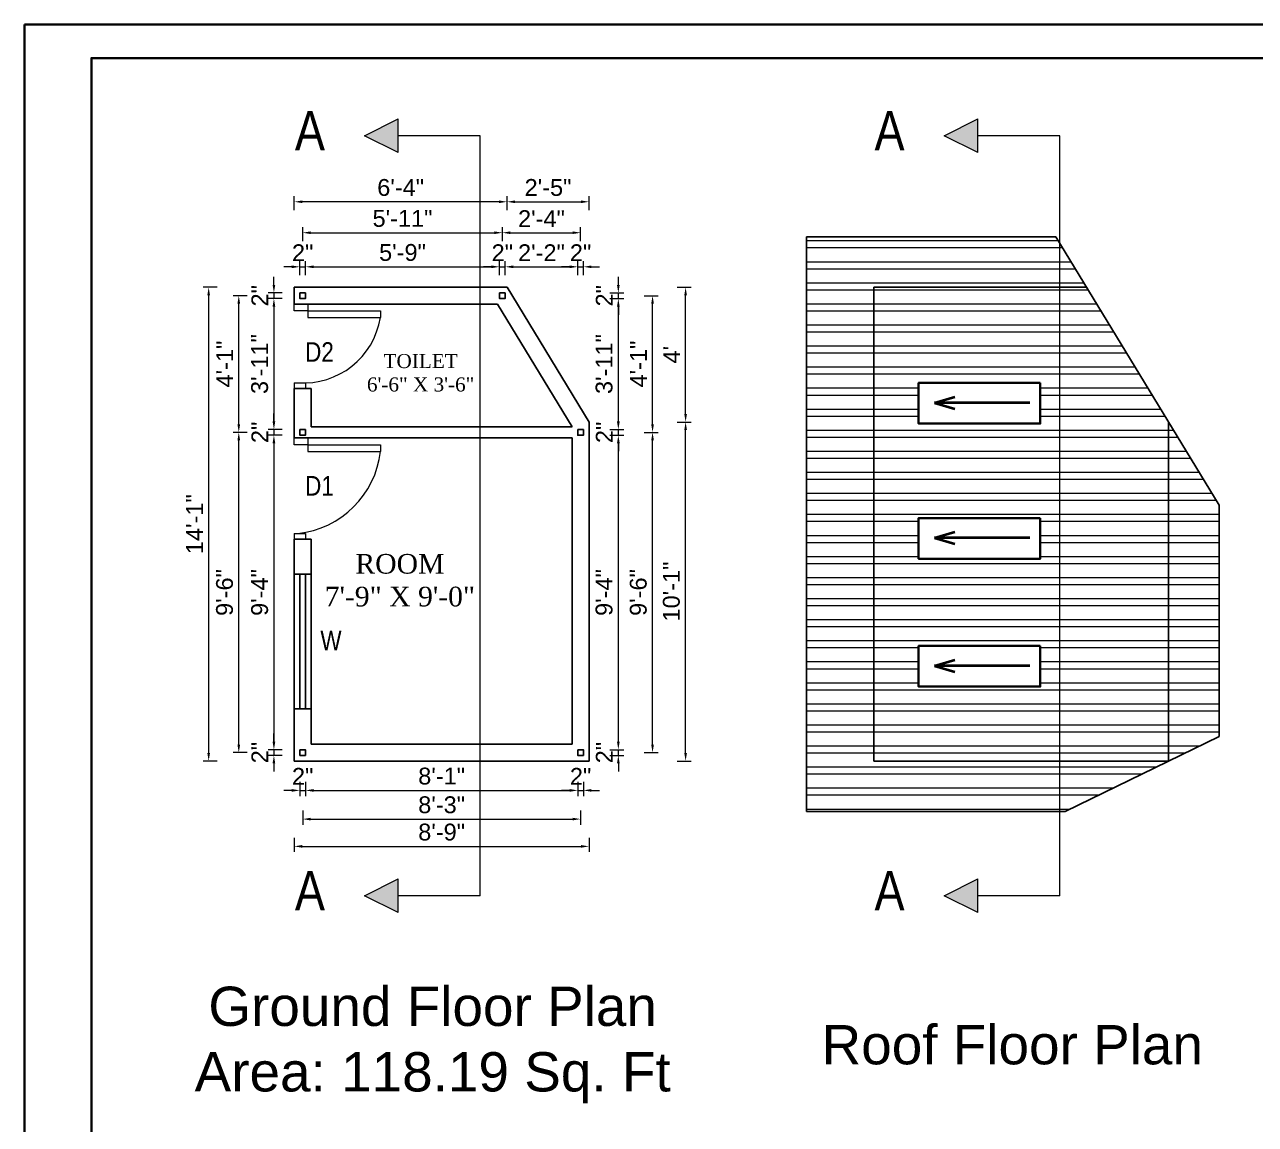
# Model space of a CAD drawing. Header units: inches. Extents: x 376358 to 406049, y -63575 to -53607.
# Drawn here: x 380570.9 to 381009.3, y -57494.7 to -57102.9 of the extents above; entities that cross this region are included whole.
import ezdxf

# ---------------------------------------------------------------- set-up
doc = ezdxf.new("R2010")
doc.units = ezdxf.units.IN
doc.header["$LTSCALE"] = 2
doc.header["$MEASUREMENT"] = 0
doc.header["$PDMODE"] = 34
doc.layers.get('0').update_dxf_attribs({"linetype": 'CONTINUOUS'})
doc.layers.get('DEFPOINTS').update_dxf_attribs({"color": 141, "linetype": 'CONTINUOUS'})
for name, color, linetype, lineweight in [('DIM_LINE', 173, 'CONTINUOUS', 20), ('dimension', 160, 'CONTINUOUS', 15), ('door', 20, 'CONTINUOUS', 35), ('OUTLINE', 1, 'CONTINUOUS', 25), ('steps', 253, 'CONTINUOUS', 20), ('WALL - A', 1, 'CONTINUOUS', 40)]:
    doc.layers.add(name, color=color, linetype=linetype, lineweight=lineweight)
doc.layers.add('Normal Wall', color=7, linetype='CONTINUOUS', lineweight=35, true_color=0xffaf89)
doc.styles.add('Lettring Text', font='arial.ttf')
doc.styles.get("Standard").update_dxf_attribs({"font": 'ARIALN.TTF'})
doc.dimstyles.new('Copy of Standard', dxfattribs={"dimtxt": 6, "dimasz": 2.875, "dimexe": 2, "dimexo": 4, "dimgap": 2, "dimtad": 1, "dimdec": 0, "dimrnd": 1, "dimzin": 0, "dimdsep": 46, "dimlunit": 4, "dimtxsty": 'Lettring Text', "dimcen": 0.1, "dimclrd": 7, "dimclre": 7, "dimclrt": 7, "dimazin": 0, "dimtfac": 0.645, "dimtdec": 0, "dimtmove": 1, "dimatfit": 0, "dimfxl": 3, "dimfxlon": 1, "dimtfillclr": 256, "dimtolj": 1, "dimtzin": 0, "dimlwd": -1, "dimlwe": -1, "dimarcsym": 2})
pattern_1 = [(180, (-1294.729, -1127.35), (-4e-16, -7.5), []), (180, (-1297.229, -1124.85), (-4e-16, -7.5), [])]

# ---------------------------------------------------------------- blocks, each defined once
blk = doc.blocks.new('*D1013')
at = {"layer": 'DEFPOINTS', "color": 0, "ltscale": 0.5, "transparency": 16777216}
for p in [(380670.98, -57189.17), (380668.98, -57198.48), (380670.98, -57198.48)]:
    blk.add_point(p, dxfattribs=at)
at = {"layer": 'steps', "color": 7, "ltscale": 0.5, "transparency": 16777216}
for p, q in [((380668.98, -57192.17), (380668.98, -57187.17)), ((380670.98, -57192.17), (380670.98, -57187.17)), ((380666.1, -57189.17), (380663.23, -57189.17)), ((380668.98, -57189.17), (380670.98, -57189.17)), ((380673.85, -57189.17), (380676.73, -57189.17))]:
    blk.add_line(p, q, dxfattribs=at)
for points in [[(380666.1, -57188.69), (380666.1, -57189.65), (380668.98, -57189.17)], [(380673.85, -57188.69), (380673.85, -57189.65), (380670.98, -57189.17)]]:
    blk.add_solid(points, dxfattribs=at)
at = {"layer": 'steps', "color": 7, "ltscale": 0.5, "transparency": 16777216, "insert": (380669.98, -57184.16), "char_height": 6, "attachment_point": 5, "style": 'Lettring Text'}
blk.add_mtext('\\A1;2"', dxfattribs=at)
blk = doc.blocks.new('*D1014')
at = {"layer": 'DEFPOINTS', "color": 0, "ltscale": 0.5, "transparency": 16777216}
for p in [(380740.1, -57189.17), (380670.98, -57198.48), (380740.1, -57198.48)]:
    blk.add_point(p, dxfattribs=at)
at = {"layer": 'steps', "color": 7, "ltscale": 0.5, "transparency": 16777216}
for p, q in [((380670.98, -57192.17), (380670.98, -57187.17)), ((380740.1, -57192.17), (380740.1, -57187.17)), ((380673.85, -57189.17), (380737.22, -57189.17))]:
    blk.add_line(p, q, dxfattribs=at)
for points in [[(380673.85, -57188.69), (380673.85, -57189.65), (380670.98, -57189.17)], [(380737.22, -57188.69), (380737.22, -57189.65), (380740.1, -57189.17)]]:
    blk.add_solid(points, dxfattribs=at)
at = {"layer": 'steps', "color": 7, "ltscale": 0.5, "transparency": 16777216, "insert": (380705.54, -57184.1), "char_height": 6, "attachment_point": 5, "style": 'Lettring Text'}
blk.add_mtext('\\A1;5\'-9"', dxfattribs=at)
blk = doc.blocks.new('*D1015')
at = {"layer": 'DEFPOINTS', "color": 0, "ltscale": 0.5, "transparency": 16777216}
for p in [(380742.1, -57189.17), (380740.1, -57198.48), (380742.1, -57198.48)]:
    blk.add_point(p, dxfattribs=at)
at = {"layer": 'steps', "color": 7, "ltscale": 0.5, "transparency": 16777216}
for p, q in [((380740.1, -57192.17), (380740.1, -57187.17)), ((380742.1, -57192.17), (380742.1, -57187.17)), ((380737.22, -57189.17), (380734.35, -57189.17)), ((380740.1, -57189.17), (380742.1, -57189.17)), ((380744.97, -57189.17), (380747.85, -57189.17))]:
    blk.add_line(p, q, dxfattribs=at)
for points in [[(380737.22, -57188.69), (380737.22, -57189.65), (380740.1, -57189.17)], [(380744.97, -57188.69), (380744.97, -57189.65), (380742.1, -57189.17)]]:
    blk.add_solid(points, dxfattribs=at)
at = {"layer": 'steps', "color": 7, "ltscale": 0.5, "transparency": 16777216, "insert": (380741.1, -57184.16), "char_height": 6, "attachment_point": 5, "style": 'Lettring Text'}
blk.add_mtext('\\A1;2"', dxfattribs=at)
blk = doc.blocks.new('*D1016')
at = {"layer": 'DEFPOINTS', "color": 0, "ltscale": 0.5, "transparency": 16777216}
for p in [(380741.1, -57177.03), (380669.98, -57199.48), (380741.1, -57199.48)]:
    blk.add_point(p, dxfattribs=at)
at = {"layer": 'steps', "color": 7, "ltscale": 0.5, "transparency": 16777216}
for p, q in [((380669.98, -57180.03), (380669.98, -57175.03)), ((380672.85, -57177.03), (380738.22, -57177.03)), ((380741.1, -57180.03), (380741.1, -57175.03))]:
    blk.add_line(p, q, dxfattribs=at)
for points in [[(380672.85, -57176.55), (380672.85, -57177.5), (380669.98, -57177.03)], [(380738.22, -57176.55), (380738.22, -57177.5), (380741.1, -57177.03)]]:
    blk.add_solid(points, dxfattribs=at)
at = {"layer": 'steps', "color": 7, "ltscale": 0.5, "transparency": 16777216, "insert": (380705.54, -57171.96), "char_height": 6, "attachment_point": 5, "style": 'Lettring Text'}
blk.add_mtext('\\A1;5\'-11"', dxfattribs=at)
blk = doc.blocks.new('*D1017')
at = {"layer": 'DEFPOINTS', "color": 0, "ltscale": 0.5, "transparency": 16777216}
for p in [(380666.98, -57166), (380666.98, -57196.48), (380742.78, -57196.48)]:
    blk.add_point(p, dxfattribs=at)
at = {"layer": 'steps', "color": 7, "ltscale": 0.5, "transparency": 16777216}
for p, q in [((380666.98, -57169), (380666.98, -57164)), ((380742.78, -57169), (380742.78, -57164)), ((380739.91, -57166), (380669.85, -57166))]:
    blk.add_line(p, q, dxfattribs=at)
for points in [[(380669.85, -57165.52), (380669.85, -57166.48), (380666.98, -57166)], [(380739.91, -57165.52), (380739.91, -57166.48), (380742.78, -57166)]]:
    blk.add_solid(points, dxfattribs=at)
at = {"layer": 'steps', "color": 7, "ltscale": 0.5, "transparency": 16777216, "insert": (380704.88, -57160.94), "char_height": 6, "attachment_point": 5, "style": 'Lettring Text'}
blk.add_mtext('\\A1;6\'-4"', dxfattribs=at)
blk = doc.blocks.new('*D1018')
at = {"layer": 'DEFPOINTS', "color": 0, "ltscale": 0.5, "transparency": 16777216}
for p in [(380659.73, -57200.48), (380668.98, -57198.48), (380668.98, -57200.48)]:
    blk.add_point(p, dxfattribs=at)
at = {"layer": 'steps', "color": 7, "ltscale": 0.5, "transparency": 16777216}
for p, q in [((380659.73, -57195.6), (380659.73, -57192.73)), ((380662.73, -57198.48), (380657.73, -57198.48)), ((380662.73, -57200.48), (380657.73, -57200.48)), ((380659.73, -57198.48), (380659.73, -57200.48)), ((380659.73, -57203.35), (380659.73, -57206.23))]:
    blk.add_line(p, q, dxfattribs=at)
for points in [[(380659.25, -57195.6), (380660.21, -57195.6), (380659.73, -57198.48)], [(380659.25, -57203.35), (380660.21, -57203.35), (380659.73, -57200.48)]]:
    blk.add_solid(points, dxfattribs=at)
at = {"layer": 'steps', "color": 7, "ltscale": 0.5, "transparency": 16777216, "insert": (380654.72, -57199.48), "char_height": 6, "attachment_point": 5, "rotation": 90, "style": 'Lettring Text'}
blk.add_mtext('\\A1;2"', dxfattribs=at)
blk = doc.blocks.new('*D1019')
at = {"layer": 'DEFPOINTS', "color": 0, "ltscale": 0.5, "transparency": 16777216}
for p in [(380668.98, -57200.48), (380659.73, -57247.16), (380668.98, -57247.16)]:
    blk.add_point(p, dxfattribs=at)
at = {"layer": 'steps', "color": 7, "ltscale": 0.5, "transparency": 16777216}
for p, q in [((380662.73, -57200.48), (380657.73, -57200.48)), ((380659.73, -57203.35), (380659.73, -57244.28)), ((380662.73, -57247.16), (380657.73, -57247.16))]:
    blk.add_line(p, q, dxfattribs=at)
for points in [[(380659.25, -57203.35), (380660.21, -57203.35), (380659.73, -57200.48)], [(380659.25, -57244.28), (380660.21, -57244.28), (380659.73, -57247.16)]]:
    blk.add_solid(points, dxfattribs=at)
at = {"layer": 'steps', "color": 7, "ltscale": 0.5, "transparency": 16777216, "insert": (380654.67, -57223.82), "char_height": 6, "attachment_point": 5, "rotation": 90, "style": 'Lettring Text'}
blk.add_mtext('\\A1;3\'-11"', dxfattribs=at)
blk = doc.blocks.new('*D1020')
at = {"layer": 'DEFPOINTS', "color": 0, "ltscale": 0.5, "transparency": 16777216}
for p in [(380668.98, -57247.16), (380659.73, -57249.16), (380668.98, -57249.16)]:
    blk.add_point(p, dxfattribs=at)
at = {"layer": 'steps', "color": 7, "ltscale": 0.5, "transparency": 16777216}
for p, q in [((380659.73, -57244.28), (380659.73, -57241.41)), ((380662.73, -57247.16), (380657.73, -57247.16)), ((380659.73, -57247.16), (380659.73, -57249.16)), ((380662.73, -57249.16), (380657.73, -57249.16)), ((380659.73, -57252.03), (380659.73, -57254.91))]:
    blk.add_line(p, q, dxfattribs=at)
for points in [[(380659.25, -57244.28), (380660.21, -57244.28), (380659.73, -57247.16)], [(380659.25, -57252.03), (380660.21, -57252.03), (380659.73, -57249.16)]]:
    blk.add_solid(points, dxfattribs=at)
at = {"layer": 'steps', "color": 7, "ltscale": 0.5, "transparency": 16777216, "insert": (380654.72, -57248.16), "char_height": 6, "attachment_point": 5, "rotation": 90, "style": 'Lettring Text'}
blk.add_mtext('\\A1;2"', dxfattribs=at)
blk = doc.blocks.new('*D1021')
at = {"layer": 'DEFPOINTS', "color": 0, "ltscale": 0.5, "transparency": 16777216}
for p in [(380668.98, -57249.16), (380659.73, -57361.24), (380668.98, -57361.24)]:
    blk.add_point(p, dxfattribs=at)
at = {"layer": 'steps', "color": 7, "ltscale": 0.5, "transparency": 16777216}
for p, q in [((380662.73, -57249.16), (380657.73, -57249.16)), ((380659.73, -57252.03), (380659.73, -57358.36)), ((380662.73, -57361.24), (380657.73, -57361.24))]:
    blk.add_line(p, q, dxfattribs=at)
for points in [[(380659.25, -57252.03), (380660.21, -57252.03), (380659.73, -57249.16)], [(380659.25, -57358.36), (380660.21, -57358.36), (380659.73, -57361.24)]]:
    blk.add_solid(points, dxfattribs=at)
at = {"layer": 'steps', "color": 7, "ltscale": 0.5, "transparency": 16777216, "insert": (380654.67, -57305.2), "char_height": 6, "attachment_point": 5, "rotation": 90, "style": 'Lettring Text'}
blk.add_mtext('\\A1;9\'-4"', dxfattribs=at)
blk = doc.blocks.new('*D1022')
at = {"layer": 'DEFPOINTS', "color": 0, "ltscale": 0.5, "transparency": 16777216}
for p in [(380668.98, -57361.24), (380659.73, -57363.24), (380668.98, -57363.24)]:
    blk.add_point(p, dxfattribs=at)
at = {"layer": 'steps', "color": 7, "ltscale": 0.5, "transparency": 16777216}
for p, q in [((380659.73, -57358.36), (380659.73, -57355.49)), ((380662.73, -57361.24), (380657.73, -57361.24)), ((380659.73, -57361.24), (380659.73, -57363.24)), ((380662.73, -57363.24), (380657.73, -57363.24)), ((380659.73, -57366.11), (380659.73, -57368.99))]:
    blk.add_line(p, q, dxfattribs=at)
for points in [[(380659.25, -57358.36), (380660.21, -57358.36), (380659.73, -57361.24)], [(380659.25, -57366.11), (380660.21, -57366.11), (380659.73, -57363.24)]]:
    blk.add_solid(points, dxfattribs=at)
at = {"layer": 'steps', "color": 7, "ltscale": 0.5, "transparency": 16777216, "insert": (380654.72, -57362.24), "char_height": 6, "attachment_point": 5, "rotation": 90, "style": 'Lettring Text'}
blk.add_mtext('\\A1;2"', dxfattribs=at)
blk = doc.blocks.new('*D1023')
at = {"layer": 'DEFPOINTS', "color": 0, "ltscale": 0.5, "transparency": 16777216}
for p in [(380647.22, -57248.16), (380669.98, -57248.16), (380669.98, -57362.24)]:
    blk.add_point(p, dxfattribs=at)
at = {"layer": 'steps', "color": 7, "ltscale": 0.5, "transparency": 16777216}
for p, q in [((380650.22, -57248.16), (380645.22, -57248.16)), ((380647.22, -57359.36), (380647.22, -57251.03)), ((380650.22, -57362.24), (380645.22, -57362.24))]:
    blk.add_line(p, q, dxfattribs=at)
for points in [[(380646.74, -57251.03), (380647.7, -57251.03), (380647.22, -57248.16)], [(380646.74, -57359.36), (380647.7, -57359.36), (380647.22, -57362.24)]]:
    blk.add_solid(points, dxfattribs=at)
at = {"layer": 'steps', "color": 7, "ltscale": 0.5, "transparency": 16777216, "insert": (380642.16, -57305.2), "char_height": 6, "attachment_point": 5, "rotation": 90, "style": 'Lettring Text'}
blk.add_mtext('\\A1;9\'-6"', dxfattribs=at)
blk = doc.blocks.new('*D1024')
at = {"layer": 'DEFPOINTS', "color": 0, "ltscale": 0.5, "transparency": 16777216}
for p in [(380636.49, -57196.48), (380666.98, -57196.48), (380666.98, -57365.24)]:
    blk.add_point(p, dxfattribs=at)
at = {"layer": 'steps', "color": 7, "ltscale": 0.5, "transparency": 16777216}
for p, q in [((380639.49, -57196.48), (380634.49, -57196.48)), ((380636.49, -57362.36), (380636.49, -57199.35)), ((380639.49, -57365.24), (380634.49, -57365.24))]:
    blk.add_line(p, q, dxfattribs=at)
for points in [[(380636.01, -57199.35), (380636.96, -57199.35), (380636.49, -57196.48)], [(380636.01, -57362.36), (380636.96, -57362.36), (380636.49, -57365.24)]]:
    blk.add_solid(points, dxfattribs=at)
at = {"layer": 'steps', "color": 7, "ltscale": 0.5, "transparency": 16777216, "insert": (380631.47, -57280.86), "char_height": 6, "attachment_point": 5, "rotation": 90, "style": 'Lettring Text'}
blk.add_mtext('\\A1;14\'-1"', dxfattribs=at)
blk = doc.blocks.new('*D1025')
at = {"layer": 'DEFPOINTS', "color": 0, "ltscale": 0.5, "transparency": 16777216}
for p in [(380647.22, -57199.48), (380669.98, -57199.48), (380669.98, -57248.16)]:
    blk.add_point(p, dxfattribs=at)
at = {"layer": 'steps', "color": 7, "ltscale": 0.5, "transparency": 16777216}
for p, q in [((380650.22, -57199.48), (380645.22, -57199.48)), ((380647.22, -57245.28), (380647.22, -57202.35)), ((380650.22, -57248.16), (380645.22, -57248.16))]:
    blk.add_line(p, q, dxfattribs=at)
for points in [[(380646.74, -57202.35), (380647.7, -57202.35), (380647.22, -57199.48)], [(380646.74, -57245.28), (380647.7, -57245.28), (380647.22, -57248.16)]]:
    blk.add_solid(points, dxfattribs=at)
at = {"layer": 'steps', "color": 7, "ltscale": 0.5, "transparency": 16777216, "insert": (380642.21, -57223.82), "char_height": 6, "attachment_point": 5, "rotation": 90, "style": 'Lettring Text'}
blk.add_mtext('\\A1;4\'-1"', dxfattribs=at)
blk = doc.blocks.new('*D1026')
at = {"layer": 'DEFPOINTS', "color": 0, "ltscale": 0.5, "transparency": 16777216}
for p in [(380668.98, -57363.24), (380670.98, -57363.24), (380670.98, -57375.71)]:
    blk.add_point(p, dxfattribs=at)
at = {"layer": 'steps', "color": 7, "ltscale": 0.5, "transparency": 16777216}
for p, q in [((380666.1, -57375.71), (380663.23, -57375.71)), ((380668.98, -57372.71), (380668.98, -57377.71)), ((380668.98, -57375.71), (380670.98, -57375.71)), ((380670.98, -57372.71), (380670.98, -57377.71)), ((380673.85, -57375.71), (380676.73, -57375.71))]:
    blk.add_line(p, q, dxfattribs=at)
for points in [[(380666.1, -57375.23), (380666.1, -57376.19), (380668.98, -57375.71)], [(380673.85, -57375.23), (380673.85, -57376.19), (380670.98, -57375.71)]]:
    blk.add_solid(points, dxfattribs=at)
at = {"layer": 'steps', "color": 7, "ltscale": 0.5, "transparency": 16777216, "insert": (380669.98, -57370.7), "char_height": 6, "attachment_point": 5, "style": 'Lettring Text'}
blk.add_mtext('\\A1;2"', dxfattribs=at)
blk = doc.blocks.new('*D1027')
at = {"layer": 'DEFPOINTS', "color": 0, "ltscale": 0.5, "transparency": 16777216}
for p in [(380670.98, -57363.24), (380767.98, -57363.24), (380767.98, -57375.71)]:
    blk.add_point(p, dxfattribs=at)
at = {"layer": 'steps', "color": 7, "ltscale": 0.5, "transparency": 16777216}
for p, q in [((380670.98, -57372.71), (380670.98, -57377.71)), ((380673.85, -57375.71), (380765.1, -57375.71)), ((380767.98, -57372.71), (380767.98, -57377.71))]:
    blk.add_line(p, q, dxfattribs=at)
for points in [[(380673.85, -57375.23), (380673.85, -57376.19), (380670.98, -57375.71)], [(380765.1, -57375.23), (380765.1, -57376.19), (380767.98, -57375.71)]]:
    blk.add_solid(points, dxfattribs=at)
at = {"layer": 'steps', "color": 7, "ltscale": 0.5, "transparency": 16777216, "insert": (380719.48, -57370.65), "char_height": 6, "attachment_point": 5, "style": 'Lettring Text'}
blk.add_mtext('\\A1;8\'-1"', dxfattribs=at)
blk = doc.blocks.new('*D1028')
at = {"layer": 'DEFPOINTS', "color": 0, "ltscale": 0.5, "transparency": 16777216}
for p in [(380767.98, -57363.24), (380769.98, -57363.24), (380769.98, -57375.71)]:
    blk.add_point(p, dxfattribs=at)
at = {"layer": 'steps', "color": 7, "ltscale": 0.5, "transparency": 16777216}
for p, q in [((380765.1, -57375.71), (380762.23, -57375.71)), ((380767.98, -57372.71), (380767.98, -57377.71)), ((380767.98, -57375.71), (380769.98, -57375.71)), ((380769.98, -57372.71), (380769.98, -57377.71)), ((380772.85, -57375.71), (380775.73, -57375.71))]:
    blk.add_line(p, q, dxfattribs=at)
for points in [[(380765.1, -57375.23), (380765.1, -57376.19), (380767.98, -57375.71)], [(380772.85, -57375.23), (380772.85, -57376.19), (380769.98, -57375.71)]]:
    blk.add_solid(points, dxfattribs=at)
at = {"layer": 'steps', "color": 7, "ltscale": 0.5, "transparency": 16777216, "insert": (380768.98, -57370.7), "char_height": 6, "attachment_point": 5, "style": 'Lettring Text'}
blk.add_mtext('\\A1;2"', dxfattribs=at)
blk = doc.blocks.new('*D1029')
at = {"layer": 'DEFPOINTS', "color": 0, "ltscale": 0.5, "transparency": 16777216}
for p in [(380669.98, -57362.24), (380768.98, -57362.24), (380768.98, -57385.93)]:
    blk.add_point(p, dxfattribs=at)
at = {"layer": 'steps', "color": 7, "ltscale": 0.5, "transparency": 16777216}
for p, q in [((380669.98, -57382.93), (380669.98, -57387.93)), ((380768.98, -57382.93), (380768.98, -57387.93)), ((380672.85, -57385.93), (380766.1, -57385.93))]:
    blk.add_line(p, q, dxfattribs=at)
for points in [[(380672.85, -57385.45), (380672.85, -57386.41), (380669.98, -57385.93)], [(380766.1, -57385.45), (380766.1, -57386.41), (380768.98, -57385.93)]]:
    blk.add_solid(points, dxfattribs=at)
at = {"layer": 'steps', "color": 7, "ltscale": 0.5, "transparency": 16777216, "insert": (380719.48, -57380.87), "char_height": 6, "attachment_point": 5, "style": 'Lettring Text'}
blk.add_mtext('\\A1;8\'-3"', dxfattribs=at)
blk = doc.blocks.new('*D1030')
at = {"layer": 'DEFPOINTS', "color": 0, "ltscale": 0.5, "transparency": 16777216}
for p in [(380666.98, -57365.24), (380771.98, -57365.24), (380771.98, -57395.65)]:
    blk.add_point(p, dxfattribs=at)
at = {"layer": 'steps', "color": 7, "ltscale": 0.5, "transparency": 16777216}
for p, q in [((380666.98, -57392.65), (380666.98, -57397.65)), ((380771.98, -57392.65), (380771.98, -57397.65)), ((380669.85, -57395.65), (380769.1, -57395.65))]:
    blk.add_line(p, q, dxfattribs=at)
for points in [[(380669.85, -57395.17), (380669.85, -57396.13), (380666.98, -57395.65)], [(380769.1, -57395.17), (380769.1, -57396.13), (380771.98, -57395.65)]]:
    blk.add_solid(points, dxfattribs=at)
at = {"layer": 'steps', "color": 7, "ltscale": 0.5, "transparency": 16777216, "insert": (380719.48, -57390.59), "char_height": 6, "attachment_point": 5, "style": 'Lettring Text'}
blk.add_mtext('\\A1;8\'-9"', dxfattribs=at)
blk = doc.blocks.new('*D1031')
at = {"layer": 'DEFPOINTS', "color": 0, "ltscale": 0.5, "transparency": 16777216}
for p in [(380769.98, -57361.24), (380782.42, -57361.24), (380769.98, -57363.24)]:
    blk.add_point(p, dxfattribs=at)
at = {"layer": 'steps', "color": 7, "ltscale": 0.5, "transparency": 16777216}
for p, q in [((380782.42, -57358.36), (380782.42, -57355.49)), ((380779.42, -57361.24), (380784.42, -57361.24)), ((380782.42, -57363.24), (380782.42, -57361.24)), ((380779.42, -57363.24), (380784.42, -57363.24)), ((380782.42, -57366.11), (380782.42, -57368.99))]:
    blk.add_line(p, q, dxfattribs=at)
for points in [[(380781.94, -57358.36), (380782.9, -57358.36), (380782.42, -57361.24)], [(380781.94, -57366.11), (380782.9, -57366.11), (380782.42, -57363.24)]]:
    blk.add_solid(points, dxfattribs=at)
at = {"layer": 'steps', "color": 7, "ltscale": 0.5, "transparency": 16777216, "insert": (380777.41, -57362.24), "char_height": 6, "attachment_point": 5, "rotation": 90, "style": 'Lettring Text'}
blk.add_mtext('\\A1;2"', dxfattribs=at)
blk = doc.blocks.new('*D1032')
at = {"layer": 'DEFPOINTS', "color": 0, "ltscale": 0.5, "transparency": 16777216}
for p in [(380769.98, -57249.16), (380782.42, -57249.16), (380769.98, -57361.24)]:
    blk.add_point(p, dxfattribs=at)
at = {"layer": 'steps', "color": 7, "ltscale": 0.5, "transparency": 16777216}
for p, q in [((380779.42, -57249.16), (380784.42, -57249.16)), ((380782.42, -57358.36), (380782.42, -57252.03)), ((380779.42, -57361.24), (380784.42, -57361.24))]:
    blk.add_line(p, q, dxfattribs=at)
for points in [[(380781.94, -57252.03), (380782.9, -57252.03), (380782.42, -57249.16)], [(380781.94, -57358.36), (380782.9, -57358.36), (380782.42, -57361.24)]]:
    blk.add_solid(points, dxfattribs=at)
at = {"layer": 'steps', "color": 7, "ltscale": 0.5, "transparency": 16777216, "insert": (380777.36, -57305.2), "char_height": 6, "attachment_point": 5, "rotation": 90, "style": 'Lettring Text'}
blk.add_mtext('\\A1;9\'-4"', dxfattribs=at)
blk = doc.blocks.new('*D1033')
at = {"layer": 'DEFPOINTS', "color": 0, "ltscale": 0.5, "transparency": 16777216}
for p in [(380769.98, -57247.16), (380782.42, -57247.16), (380769.98, -57249.16)]:
    blk.add_point(p, dxfattribs=at)
at = {"layer": 'steps', "color": 7, "ltscale": 0.5, "transparency": 16777216}
for p, q in [((380782.42, -57244.28), (380782.42, -57241.41)), ((380779.42, -57247.16), (380784.42, -57247.16)), ((380782.42, -57249.16), (380782.42, -57247.16)), ((380779.42, -57249.16), (380784.42, -57249.16)), ((380782.42, -57252.03), (380782.42, -57254.91))]:
    blk.add_line(p, q, dxfattribs=at)
for points in [[(380781.94, -57244.28), (380782.9, -57244.28), (380782.42, -57247.16)], [(380781.94, -57252.03), (380782.9, -57252.03), (380782.42, -57249.16)]]:
    blk.add_solid(points, dxfattribs=at)
at = {"layer": 'steps', "color": 7, "ltscale": 0.5, "transparency": 16777216, "insert": (380777.41, -57248.16), "char_height": 6, "attachment_point": 5, "rotation": 90, "style": 'Lettring Text'}
blk.add_mtext('\\A1;2"', dxfattribs=at)
blk = doc.blocks.new('*D1034')
at = {"layer": 'DEFPOINTS', "color": 0, "ltscale": 0.5, "transparency": 16777216}
for p in [(380768.98, -57248.16), (380794.61, -57248.16), (380768.98, -57362.24)]:
    blk.add_point(p, dxfattribs=at)
at = {"layer": 'steps', "color": 7, "ltscale": 0.5, "transparency": 16777216}
for p, q in [((380791.61, -57248.16), (380796.61, -57248.16)), ((380794.61, -57359.36), (380794.61, -57251.03)), ((380791.61, -57362.24), (380796.61, -57362.24))]:
    blk.add_line(p, q, dxfattribs=at)
for points in [[(380794.13, -57251.03), (380795.09, -57251.03), (380794.61, -57248.16)], [(380794.13, -57359.36), (380795.09, -57359.36), (380794.61, -57362.24)]]:
    blk.add_solid(points, dxfattribs=at)
at = {"layer": 'steps', "color": 7, "ltscale": 0.5, "transparency": 16777216, "insert": (380789.55, -57305.2), "char_height": 6, "attachment_point": 5, "rotation": 90, "style": 'Lettring Text'}
blk.add_mtext('\\A1;9\'-6"', dxfattribs=at)
blk = doc.blocks.new('*D1006')
at = {"layer": 'DEFPOINTS', "color": 0, "ltscale": 0.5, "transparency": 16777216}
for p in [(380771.98, -57244.48), (380806.39, -57244.48), (380771.98, -57365.24)]:
    blk.add_point(p, dxfattribs=at)
at = {"layer": 'steps', "color": 7, "ltscale": 0.5, "transparency": 16777216}
for p, q in [((380803.39, -57244.48), (380808.39, -57244.48)), ((380806.39, -57362.36), (380806.39, -57247.35)), ((380803.39, -57365.24), (380808.39, -57365.24))]:
    blk.add_line(p, q, dxfattribs=at)
for points in [[(380805.91, -57247.35), (380806.87, -57247.35), (380806.39, -57244.48)], [(380805.91, -57362.36), (380806.87, -57362.36), (380806.39, -57365.24)]]:
    blk.add_solid(points, dxfattribs=at)
at = {"layer": 'steps', "color": 7, "ltscale": 0.5, "transparency": 16777216, "insert": (380801.33, -57304.86), "char_height": 6, "attachment_point": 5, "rotation": 90, "style": 'Lettring Text'}
blk.add_mtext('\\A1;10\'-1"', dxfattribs=at)
blk = doc.blocks.new('*D1007')
at = {"layer": 'DEFPOINTS', "color": 0, "ltscale": 0.5, "transparency": 16777216}
for p in [(380742.1, -57200.48), (380782.42, -57200.48), (380769.98, -57247.16)]:
    blk.add_point(p, dxfattribs=at)
at = {"layer": 'steps', "color": 7, "ltscale": 0.5, "transparency": 16777216}
for p, q in [((380779.42, -57200.48), (380784.42, -57200.48)), ((380782.42, -57244.28), (380782.42, -57203.35)), ((380779.42, -57247.16), (380784.42, -57247.16))]:
    blk.add_line(p, q, dxfattribs=at)
for points in [[(380781.94, -57203.35), (380782.9, -57203.35), (380782.42, -57200.48)], [(380781.94, -57244.28), (380782.9, -57244.28), (380782.42, -57247.16)]]:
    blk.add_solid(points, dxfattribs=at)
at = {"layer": 'steps', "color": 7, "ltscale": 0.5, "transparency": 16777216, "insert": (380777.36, -57223.82), "char_height": 6, "attachment_point": 5, "rotation": 90, "style": 'Lettring Text'}
blk.add_mtext('\\A1;3\'-11"', dxfattribs=at)
blk = doc.blocks.new('*D1008')
at = {"layer": 'DEFPOINTS', "color": 0, "ltscale": 0.5, "transparency": 16777216}
for p in [(380742.1, -57198.48), (380742.1, -57200.48), (380782.42, -57198.48)]:
    blk.add_point(p, dxfattribs=at)
at = {"layer": 'steps', "color": 7, "ltscale": 0.5, "transparency": 16777216}
for p, q in [((380782.42, -57195.6), (380782.42, -57192.73)), ((380779.42, -57198.48), (380784.42, -57198.48)), ((380779.42, -57200.48), (380784.42, -57200.48)), ((380782.42, -57200.48), (380782.42, -57198.48)), ((380782.42, -57203.35), (380782.42, -57206.23))]:
    blk.add_line(p, q, dxfattribs=at)
for points in [[(380781.94, -57195.6), (380782.9, -57195.6), (380782.42, -57198.48)], [(380781.94, -57203.35), (380782.9, -57203.35), (380782.42, -57200.48)]]:
    blk.add_solid(points, dxfattribs=at)
at = {"layer": 'steps', "color": 7, "ltscale": 0.5, "transparency": 16777216, "insert": (380777.41, -57199.48), "char_height": 6, "attachment_point": 5, "rotation": 90, "style": 'Lettring Text'}
blk.add_mtext('\\A1;2"', dxfattribs=at)
blk = doc.blocks.new('*D1009')
at = {"layer": 'DEFPOINTS', "color": 0, "ltscale": 0.5, "transparency": 16777216}
for p in [(380741.1, -57199.48), (380794.61, -57199.48), (380768.98, -57248.16)]:
    blk.add_point(p, dxfattribs=at)
at = {"layer": 'steps', "color": 7, "ltscale": 0.5, "transparency": 16777216}
for p, q in [((380791.61, -57199.48), (380796.61, -57199.48)), ((380794.61, -57245.28), (380794.61, -57202.35)), ((380791.61, -57248.16), (380796.61, -57248.16))]:
    blk.add_line(p, q, dxfattribs=at)
for points in [[(380794.13, -57202.35), (380795.09, -57202.35), (380794.61, -57199.48)], [(380794.13, -57245.28), (380795.09, -57245.28), (380794.61, -57248.16)]]:
    blk.add_solid(points, dxfattribs=at)
at = {"layer": 'steps', "color": 7, "ltscale": 0.5, "transparency": 16777216, "insert": (380789.6, -57223.82), "char_height": 6, "attachment_point": 5, "rotation": 90, "style": 'Lettring Text'}
blk.add_mtext('\\A1;4\'-1"', dxfattribs=at)
blk = doc.blocks.new('*D1010')
at = {"layer": 'DEFPOINTS', "color": 0, "ltscale": 0.5, "transparency": 16777216}
for p in [(380742.78, -57196.48), (380806.39, -57196.48), (380771.98, -57244.48)]:
    blk.add_point(p, dxfattribs=at)
at = {"layer": 'steps', "color": 7, "ltscale": 0.5, "transparency": 16777216}
for p, q in [((380803.39, -57196.48), (380808.39, -57196.48)), ((380806.39, -57241.6), (380806.39, -57199.35)), ((380803.39, -57244.48), (380808.39, -57244.48))]:
    blk.add_line(p, q, dxfattribs=at)
for points in [[(380805.91, -57199.35), (380806.87, -57199.35), (380806.39, -57196.48)], [(380805.91, -57241.6), (380806.87, -57241.6), (380806.39, -57244.48)]]:
    blk.add_solid(points, dxfattribs=at)
at = {"layer": 'steps', "color": 7, "ltscale": 0.5, "transparency": 16777216, "insert": (380801.39, -57220.48), "char_height": 6, "attachment_point": 5, "rotation": 90, "style": 'Lettring Text'}
blk.add_mtext("\\A1;4'", dxfattribs=at)
blk = doc.blocks.new('*D1011')
at = {"layer": 'DEFPOINTS', "color": 0, "ltscale": 0.5, "transparency": 16777216}
for p in [(380767.98, -57189.17), (380742.1, -57198.48), (380767.98, -57247.16)]:
    blk.add_point(p, dxfattribs=at)
at = {"layer": 'steps', "color": 7, "ltscale": 0.5, "transparency": 16777216}
for p, q in [((380742.1, -57192.17), (380742.1, -57187.17)), ((380767.98, -57192.17), (380767.98, -57187.17)), ((380744.97, -57189.17), (380765.1, -57189.17))]:
    blk.add_line(p, q, dxfattribs=at)
for points in [[(380744.97, -57188.69), (380744.97, -57189.65), (380742.1, -57189.17)], [(380765.1, -57188.69), (380765.1, -57189.65), (380767.98, -57189.17)]]:
    blk.add_solid(points, dxfattribs=at)
at = {"layer": 'steps', "color": 7, "ltscale": 0.5, "transparency": 16777216, "insert": (380755.04, -57184.16), "char_height": 6, "attachment_point": 5, "style": 'Lettring Text'}
blk.add_mtext('\\A1;2\'-2"', dxfattribs=at)
blk = doc.blocks.new('*D1012')
at = {"layer": 'DEFPOINTS', "color": 0, "ltscale": 0.5, "transparency": 16777216}
for p in [(380769.98, -57189.17), (380767.98, -57247.16), (380769.98, -57247.16)]:
    blk.add_point(p, dxfattribs=at)
at = {"layer": 'steps', "color": 7, "ltscale": 0.5, "transparency": 16777216}
for p, q in [((380767.98, -57192.17), (380767.98, -57187.17)), ((380769.98, -57192.17), (380769.98, -57187.17)), ((380765.1, -57189.17), (380762.23, -57189.17)), ((380767.98, -57189.17), (380769.98, -57189.17)), ((380772.85, -57189.17), (380775.73, -57189.17))]:
    blk.add_line(p, q, dxfattribs=at)
for points in [[(380765.1, -57188.69), (380765.1, -57189.65), (380767.98, -57189.17)], [(380772.85, -57188.69), (380772.85, -57189.65), (380769.98, -57189.17)]]:
    blk.add_solid(points, dxfattribs=at)
at = {"layer": 'steps', "color": 7, "ltscale": 0.5, "transparency": 16777216, "insert": (380768.98, -57184.16), "char_height": 6, "attachment_point": 5, "style": 'Lettring Text'}
blk.add_mtext('\\A1;2"', dxfattribs=at)
blk = doc.blocks.new('*D1004')
at = {"layer": 'DEFPOINTS', "color": 0, "ltscale": 0.5, "transparency": 16777216}
for p in [(380768.98, -57177.03), (380741.1, -57199.48), (380768.98, -57248.16)]:
    blk.add_point(p, dxfattribs=at)
at = {"layer": 'steps', "color": 7, "ltscale": 0.5, "transparency": 16777216}
for p, q in [((380741.1, -57180.03), (380741.1, -57175.03)), ((380743.97, -57177.03), (380766.1, -57177.03)), ((380768.98, -57180.03), (380768.98, -57175.03))]:
    blk.add_line(p, q, dxfattribs=at)
for points in [[(380743.97, -57176.55), (380743.97, -57177.5), (380741.1, -57177.03)], [(380766.1, -57176.55), (380766.1, -57177.5), (380768.98, -57177.03)]]:
    blk.add_solid(points, dxfattribs=at)
at = {"layer": 'steps', "color": 7, "ltscale": 0.5, "transparency": 16777216, "insert": (380755.04, -57172.01), "char_height": 6, "attachment_point": 5, "style": 'Lettring Text'}
blk.add_mtext('\\A1;2\'-4"', dxfattribs=at)
blk = doc.blocks.new('*D1005')
at = {"layer": 'DEFPOINTS', "color": 0, "ltscale": 0.5, "transparency": 16777216}
for p in [(380771.98, -57166), (380742.78, -57196.48), (380771.98, -57244.48)]:
    blk.add_point(p, dxfattribs=at)
at = {"layer": 'steps', "color": 7, "ltscale": 0.5, "transparency": 16777216}
for p, q in [((380742.78, -57169), (380742.78, -57164)), ((380771.98, -57169), (380771.98, -57164)), ((380745.66, -57166), (380769.1, -57166))]:
    blk.add_line(p, q, dxfattribs=at)
for points in [[(380745.66, -57165.52), (380745.66, -57166.48), (380742.78, -57166)], [(380769.1, -57165.52), (380769.1, -57166.48), (380771.98, -57166)]]:
    blk.add_solid(points, dxfattribs=at)
at = {"layer": 'steps', "color": 7, "ltscale": 0.5, "transparency": 16777216, "insert": (380757.38, -57160.94), "char_height": 6, "attachment_point": 5, "style": 'Lettring Text'}
blk.add_mtext('\\A1;2\'-5"', dxfattribs=at)

msp = doc.modelspace()

# ---------------------------------------------------------------- hatches: boundary and pattern name
at = {"linetype": 'ByBlock', "lineweight": 5}
for points in [[(380692.02, -57142.48), (380704.02, -57148.48), (380704.02, -57136.48)], [(380898.49, -57142.48), (380910.49, -57148.48), (380910.49, -57136.48)], [(380692.02, -57413.24), (380704.02, -57419.24), (380704.02, -57407.24)], [(380898.49, -57413.24), (380910.49, -57419.24), (380910.49, -57407.24)]]:
    msp.add_hatch(color=7, dxfattribs=at).paths.add_polyline_path(points)
at = {"layer": 'DIM_LINE'}
h = msp.add_hatch(dxfattribs=at)
h.set_pattern_fill('ANSI32', color=256, scale=20, angle=135)
h.set_pattern_definition(pattern_1)
h.paths.add_polyline_path([(380939.65, -57180.7), (380938.3, -57178.48), (380849.45, -57178.48), (380849.45, -57383.24), (380939.65, -57383.24), (380939.65, -57365.24), (380873.45, -57365.24), (380873.45, -57196.48), (380939.65, -57196.48)])
h = msp.add_hatch(dxfattribs=at)
h.set_pattern_fill('ANSI32', color=256, scale=20, angle=135)
h.set_pattern_definition(pattern_1)
h.paths.add_polyline_path([(380939.65, -57196.48), (380949.25, -57196.48), (380939.65, -57180.7)])
h = msp.add_hatch(dxfattribs=at)
h.set_pattern_fill('ANSI32', color=256, scale=20, angle=135)
h.set_pattern_definition(pattern_1)
h.paths.add_polyline_path([(380939.65, -57196.48), (380873.45, -57196.48), (380873.45, -57365.24), (380939.65, -57365.24)])
h.paths.add_polyline_path([(380932.73, -57230.56), (380932.73, -57245.01), (380889.4, -57245.01), (380889.4, -57230.56)], flags=16)
h.paths.add_polyline_path([(380932.73, -57278.72), (380932.73, -57293.17), (380889.4, -57293.17), (380889.4, -57278.72)], flags=16)
h.paths.add_polyline_path([(380932.73, -57324.25), (380932.73, -57338.7), (380889.4, -57338.7), (380889.4, -57324.25)], flags=16)
h = msp.add_hatch(dxfattribs=at)
h.set_pattern_fill('ANSI32', color=256, scale=20, angle=135)
h.set_pattern_definition(pattern_1)
h.paths.add_polyline_path([(380939.65, -57365.24), (380978.45, -57365.24), (380978.45, -57244.48), (380949.25, -57196.48), (380939.65, -57196.48)])
h = msp.add_hatch(dxfattribs=at)
h.set_pattern_fill('ANSI32', color=256, scale=20, angle=135)
h.set_pattern_definition(pattern_1)
h.paths.add_polyline_path([(380996.45, -57274.07), (380978.45, -57244.48), (380978.45, -57365.24), (380996.45, -57356.46)])
h = msp.add_hatch(dxfattribs=at)
h.set_pattern_fill('ANSI32', color=256, scale=20, angle=135)
h.set_pattern_definition(pattern_1)
h.paths.add_polyline_path([(380978.45, -57365.24), (380939.65, -57365.24), (380939.65, -57383.24), (380941.53, -57383.24)])

# ---------------------------------------------------------------- linework, layer by layer
at = {"color": 7, "linetype": 'ByBlock', "lineweight": 5}
for p, q in [((380692.02, -57142.48), (380704.02, -57136.48)), ((380704.02, -57148.48), (380704.02, -57136.48)), ((380898.49, -57142.48), (380910.49, -57136.48)), ((380910.49, -57148.48), (380910.49, -57136.48)), ((380704.02, -57148.48), (380692.02, -57142.48)), ((380733.18, -57142.48), (380704.02, -57142.48)), ((380733.18, -57413.24), (380733.18, -57142.48)), ((380910.49, -57148.48), (380898.49, -57142.48)), ((380939.65, -57142.48), (380910.49, -57142.48)), ((380939.65, -57413.24), (380939.65, -57142.48)), ((380692.02, -57413.24), (380704.02, -57407.24)), ((380704.02, -57419.24), (380704.02, -57407.24)), ((380898.49, -57413.24), (380910.49, -57407.24)), ((380910.49, -57419.24), (380910.49, -57407.24)), ((380704.02, -57419.24), (380692.02, -57413.24)), ((380733.18, -57413.24), (380704.02, -57413.24)), ((380910.49, -57419.24), (380898.49, -57413.24)), ((380939.65, -57413.24), (380910.49, -57413.24))]:
    msp.add_line(p, q, dxfattribs=at)
at = {"ltscale": 0.5}
for p, q in [((380938.3, -57178.48), (380849.45, -57178.48)), ((380849.45, -57178.48), (380849.45, -57383.24)), ((380873.45, -57196.48), (380873.45, -57365.24)), ((380949.25, -57196.48), (380873.45, -57196.48)), ((380672.98, -57202.48), (380666.98, -57202.48)), ((380739.41, -57202.48), (380672.98, -57202.48)), ((380765.98, -57246.16), (380739.41, -57202.48)), ((380672.98, -57232.48), (380666.98, -57232.48)), ((380672.98, -57232.48), (380672.98, -57246.16)), ((380765.98, -57246.16), (380672.98, -57246.16)), ((380978.45, -57365.24), (380978.45, -57244.48)), ((380765.98, -57250.16), (380666.98, -57250.16)), ((380765.98, -57359.24), (380765.98, -57250.16)), ((380672.98, -57286.16), (380666.98, -57286.16)), ((380672.98, -57286.16), (380672.98, -57359.24)), ((380672.98, -57298.7), (380666.98, -57298.7)), ((380668.98, -57346.7), (380668.98, -57298.7)), ((380670.98, -57346.7), (380670.98, -57298.7)), ((380672.98, -57346.7), (380666.98, -57346.7)), ((380941.53, -57383.24), (380996.45, -57356.46)), ((380672.98, -57359.24), (380765.98, -57359.24)), ((380873.45, -57365.24), (380978.45, -57365.24)), ((380849.45, -57383.24), (380941.53, -57383.24))]:
    msp.add_line(p, q, dxfattribs=at)
for points in [[(380996.45, -57356.46), (380996.45, -57274.07), (380938.3, -57178.48)], [(380666.98, -57286.16), (380666.98, -57365.24), (380771.98, -57365.24), (380771.98, -57244.48), (380742.78, -57196.48), (380666.98, -57196.48), (380666.98, -57202.48)], [(380666.98, -57232.48), (380666.98, -57250.16)]]:
    msp.add_lwpolyline(points, dxfattribs=at)
at = {"layer": 'DIM_LINE'}
for points in [[(380889.4, -57230.56), (380889.4, -57245.01), (380932.73, -57245.01), (380932.73, -57230.56)], [(380889.4, -57278.72), (380889.4, -57293.17), (380932.73, -57293.17), (380932.73, -57278.72)], [(380889.4, -57324.25), (380889.4, -57338.7), (380932.73, -57338.7), (380932.73, -57324.25)]]:
    msp.add_lwpolyline(points, close=True, dxfattribs=at)
at = {"layer": 'dimension', "ltscale": 7}
for p, q in [((380666.98, -57204.88), (380666.98, -57202.48)), ((380666.98, -57202.48), (380671.78, -57202.48)), ((380671.78, -57204.88), (380666.98, -57204.88)), ((380671.78, -57202.48), (380671.78, -57204.88)), ((380671.78, -57204.88), (380697.65, -57204.88)), ((380671.78, -57204.88), (380671.78, -57207.28)), ((380697.65, -57204.88), (380697.65, -57207.28)), ((380671.78, -57207.28), (380697.65, -57207.28)), ((380666.98, -57230.48), (380670.98, -57230.48)), ((380666.98, -57230.48), (380666.98, -57232.48)), ((380670.98, -57230.48), (380670.98, -57232.48)), ((380666.98, -57232.48), (380670.98, -57232.48)), ((380666.98, -57252.56), (380666.98, -57250.16)), ((380666.98, -57250.16), (380671.78, -57250.16)), ((380671.78, -57252.56), (380666.98, -57252.56)), ((380671.78, -57250.16), (380671.78, -57252.56)), ((380671.78, -57252.56), (380697.65, -57252.56)), ((380671.78, -57252.56), (380671.78, -57254.96)), ((380697.65, -57252.56), (380697.65, -57254.96)), ((380671.78, -57254.96), (380697.65, -57254.96)), ((380666.98, -57284.16), (380670.98, -57284.16)), ((380666.98, -57284.16), (380666.98, -57286.16)), ((380666.98, -57286.16), (380670.98, -57286.16)), ((380670.98, -57284.16), (380670.98, -57286.16))]:
    msp.add_line(p, q, dxfattribs=at)
for centre, radius, start, end in [((380670.33, -57202.88), 27.67, 265.6956, 350.8663), ((380664.8, -57251.28), 33.06, 275.9987, 353.6173)]:
    msp.add_arc(centre, radius, start, end, dxfattribs=at)
at = {"layer": 'door', "ltscale": 0.5}
for points in [[(380932.73, -57230.56), (380932.73, -57245.01), (380889.4, -57245.01), (380889.4, -57230.56)], [(380932.73, -57278.72), (380932.73, -57293.17), (380889.4, -57293.17), (380889.4, -57278.72)], [(380932.73, -57324.25), (380932.73, -57338.7), (380889.4, -57338.7), (380889.4, -57324.25)]]:
    msp.add_lwpolyline(points, close=True, dxfattribs=at)
at = {"layer": 'Normal Wall'}
for points in [[(380570.93, -57102.89), (381628.93, -57102.89), (381628.93, -57853.41), (380570.93, -57853.41)], [(381617.03, -57114.79), (380594.74, -57114.79), (380594.74, -57841.51), (381617.03, -57841.51)], [(381617.03, -57114.79), (380594.74, -57114.79), (380594.74, -57841.51), (381617.03, -57841.51)]]:
    msp.add_lwpolyline(points, close=True, dxfattribs=at)
at = {"layer": 'Normal Wall', "color": 3}
msp.add_lwpolyline([(380570.93, -57102.89), (381628.93, -57102.89), (381628.93, -57853.41), (380570.93, -57853.41)], close=True, dxfattribs=at)
at = {"layer": 'OUTLINE'}
for points in [[(380668.98, -57198.48), (380670.98, -57198.48), (380670.98, -57200.48), (380668.98, -57200.48)], [(380740.1, -57198.48), (380742.1, -57198.48), (380742.1, -57200.48), (380740.1, -57200.48)], [(380668.98, -57247.16), (380670.98, -57247.16), (380670.98, -57249.16), (380668.98, -57249.16)], [(380767.98, -57247.16), (380769.98, -57247.16), (380769.98, -57249.16), (380767.98, -57249.16)], [(380668.98, -57361.24), (380670.98, -57361.24), (380670.98, -57363.24), (380668.98, -57363.24)], [(380767.98, -57361.24), (380769.98, -57361.24), (380769.98, -57363.24), (380767.98, -57363.24)]]:
    msp.add_lwpolyline(points, close=True, dxfattribs=at)
at = {"layer": 'WALL - A'}
for p, q in [((380894.99, -57237.59), (380902.29, -57235.46)), ((380928.97, -57237.59), (380894.99, -57237.59)), ((380894.99, -57237.59), (380902.29, -57239.72)), ((380894.99, -57285.75), (380902.29, -57283.63)), ((380928.97, -57285.75), (380894.99, -57285.75)), ((380894.99, -57285.75), (380902.29, -57287.88)), ((380894.99, -57331.28), (380902.29, -57329.16)), ((380928.97, -57331.28), (380894.99, -57331.28)), ((380894.99, -57331.28), (380902.29, -57333.41))]:
    msp.add_line(p, q, dxfattribs=at)

# ---------------------------------------------------------------- texts
at = {"color": 7, "linetype": 'ByBlock', "lineweight": 5, "char_height": 14}
for s, insert, width, attachment_point in [('A', (380677.91, -57147.66), 26.5803, 9), ('A', (380884.38, -57147.66), 26.5803, 9), ('A', (380677.91, -57418.42), 26.5803, 9), ('A', (380884.38, -57418.42), 26.5803, 9), ('{\\fArial CE|b0|i0|c238|p34;Ground Floor Plan\\PArea: \\fArial CE|b0|i0|c0|p34;118.19\\fArial CE|b0|i0|c238|p34; Sq. Ft}', (380716.27, -57466.41), 235.547, 5), ('{\\fArial CE|b0|i0|c0|p34;Roof\\fArial CE|b0|i0|c238|p34; Floor Plan}', (380922.74, -57466.41), 235.547, 5)]:
    msp.add_mtext(s, dxfattribs=dict(at, insert=insert, width=width, attachment_point=attachment_point))
at = {"layer": 'steps', "color": 7, "ltscale": 0.3, "char_height": 7, "attachment_point": 8}
for s, insert in [('D2', (380675.96, -57223.02)), ('{\\W1;D1}', (380675.96, -57270.7)), ('W', (380680.06, -57325.77))]:
    msp.add_mtext_dynamic_manual_height_columns(s, width=18.6213, gutter_width=40, heights=[0], dxfattribs=dict(at, insert=insert))
at = {"layer": 'steps', "color": 7, "ltscale": 0.3, "attachment_point": 2}
for s, insert, char_height, width in [('{\\fTimes New Roman|b0|i0|c0|p18;TOILET\\P6\'-6" X 3\'-6"}', (380711.99, -57220.25), 5, 55.268), ('{\\fTimes New Roman|b0|i0|c0|p18;ROOM \\P7\'-9" X 9\'-0"}', (380704.61, -57291.48), 7, 72.2596)]:
    msp.add_mtext(s, dxfattribs=dict(at, insert=insert, char_height=char_height, width=width))

# ---------------------------------------------------------------- dimensions: what is measured, and where the dimension line sits
at = {"layer": 'steps', "ltscale": 0.5}
for base, p1, p2, picture, middle in [((380666.98, -57166), (380742.78, -57196.48), (380666.98, -57196.48), '*D1017', (380704.88, -57160.94)), ((380771.98, -57166), (380742.78, -57196.48), (380771.98, -57244.48), '*D1005', (380757.38, -57160.94)), ((380741.1, -57177.03), (380669.98, -57199.48), (380741.1, -57199.48), '*D1016', (380705.54, -57171.96)), ((380768.98, -57177.03), (380741.1, -57199.48), (380768.98, -57248.16), '*D1004', (380755.04, -57172.01)), ((380740.1, -57189.17), (380670.98, -57198.48), (380740.1, -57198.48), '*D1014', (380705.54, -57184.1)), ((380767.98, -57189.17), (380742.1, -57198.48), (380767.98, -57247.16), '*D1011', (380755.04, -57184.16)), ((380768.98, -57385.93), (380669.98, -57362.24), (380768.98, -57362.24), '*D1029', (380719.48, -57380.87)), ((380771.98, -57395.65), (380666.98, -57365.24), (380771.98, -57365.24), '*D1030', (380719.48, -57390.59)), ((380767.98, -57375.71), (380670.98, -57363.24), (380767.98, -57363.24), '*D1027', (380719.48, -57370.65))]:
    dim = msp.add_linear_dim(base=base, p1=p1, p2=p2, dimstyle='Copy of Standard', dxfattribs=at)
    dim.commit()
    dim.dimension.update_dxf_attribs({"geometry": picture, "text_midpoint": middle})
for base, p1, p2, picture, middle in [((380670.98, -57189.17), (380668.98, -57198.48), (380670.98, -57198.48), '*D1013', (380669.98, -57189.17)), ((380742.1, -57189.17), (380740.1, -57198.48), (380742.1, -57198.48), '*D1015', (380741.1, -57189.17)), ((380769.98, -57189.17), (380767.98, -57247.16), (380769.98, -57247.16), '*D1012', (380768.98, -57189.17)), ((380670.98, -57375.71), (380668.98, -57363.24), (380670.98, -57363.24), '*D1026', (380669.98, -57375.71)), ((380769.98, -57375.71), (380767.98, -57363.24), (380769.98, -57363.24), '*D1028', (380768.98, -57375.71))]:
    dim = msp.add_linear_dim(base=base, p1=p1, p2=p2, dimstyle='Copy of Standard', dxfattribs=at)
    dim.commit()
    dim.dimension.update_dxf_attribs({"geometry": picture, "text_midpoint": middle, "dimtype": 160})
for base, p1, p2, picture, middle in [((380659.73, -57200.48), (380668.98, -57198.48), (380668.98, -57200.48), '*D1018', (380659.73, -57199.48)), ((380782.42, -57198.48), (380742.1, -57200.48), (380742.1, -57198.48), '*D1008', (380782.42, -57199.48)), ((380659.73, -57249.16), (380668.98, -57247.16), (380668.98, -57249.16), '*D1020', (380659.73, -57248.16)), ((380782.42, -57247.16), (380769.98, -57249.16), (380769.98, -57247.16), '*D1033', (380782.42, -57248.16)), ((380659.73, -57363.24), (380668.98, -57361.24), (380668.98, -57363.24), '*D1022', (380659.73, -57362.24)), ((380782.42, -57361.24), (380769.98, -57363.24), (380769.98, -57361.24), '*D1031', (380782.42, -57362.24))]:
    dim = msp.add_linear_dim(base=base, p1=p1, p2=p2, angle=90, dimstyle='Copy of Standard', dxfattribs=at)
    dim.commit()
    dim.dimension.update_dxf_attribs({"geometry": picture, "text_midpoint": middle, "dimtype": 160})
for base, p1, p2, picture, middle in [((380636.49, -57196.48), (380666.98, -57365.24), (380666.98, -57196.48), '*D1024', (380631.47, -57280.86)), ((380647.22, -57199.48), (380669.98, -57248.16), (380669.98, -57199.48), '*D1025', (380642.21, -57223.82)), ((380659.73, -57247.16), (380668.98, -57200.48), (380668.98, -57247.16), '*D1019', (380654.67, -57223.82)), ((380794.61, -57199.48), (380768.98, -57248.16), (380741.1, -57199.48), '*D1009', (380789.6, -57223.82)), ((380782.42, -57200.48), (380769.98, -57247.16), (380742.1, -57200.48), '*D1007', (380777.36, -57223.82)), ((380806.39, -57196.48), (380771.98, -57244.48), (380742.78, -57196.48), '*D1010', (380801.39, -57220.48)), ((380647.22, -57248.16), (380669.98, -57362.24), (380669.98, -57248.16), '*D1023', (380642.16, -57305.2)), ((380794.61, -57248.16), (380768.98, -57362.24), (380768.98, -57248.16), '*D1034', (380789.55, -57305.2)), ((380806.39, -57244.48), (380771.98, -57365.24), (380771.98, -57244.48), '*D1006', (380801.33, -57304.86)), ((380659.73, -57361.24), (380668.98, -57249.16), (380668.98, -57361.24), '*D1021', (380654.67, -57305.2)), ((380782.42, -57249.16), (380769.98, -57361.24), (380769.98, -57249.16), '*D1032', (380777.36, -57305.2))]:
    dim = msp.add_linear_dim(base=base, p1=p1, p2=p2, angle=90, dimstyle='Copy of Standard', dxfattribs=at)
    dim.commit()
    dim.dimension.update_dxf_attribs({"geometry": picture, "text_midpoint": middle})

doc.saveas('drawing.dxf')
